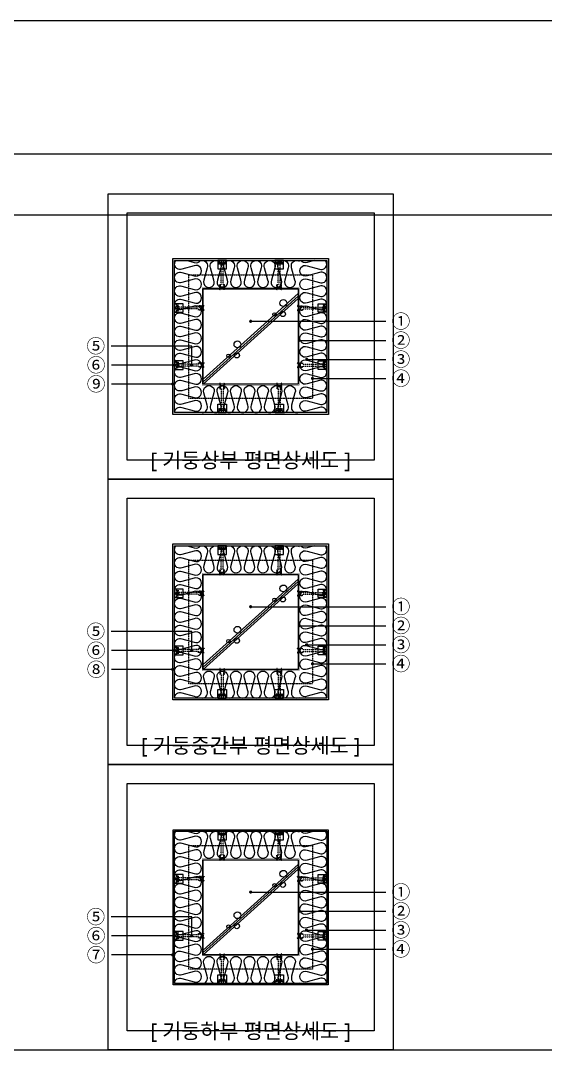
# Model space of a CAD drawing. Header units: millimetres. Extents: x 1008970 to 1091919, y 939088 to 948574.
# Drawn here: x 1062834 to 1065331, y 943414 to 948343 of the extents above; entities that cross this region are included whole.
import ezdxf
from ezdxf.enums import TextEntityAlignment as Align

# ---------------------------------------------------------------- set-up
doc = ezdxf.new("R2010")
doc.units = ezdxf.units.MM
doc.header["$LTSCALE"] = 5
doc.header["$MEASUREMENT"] = 0
doc.linetypes.add('HIDDEN', pattern=[0.375, 0.25, -0.125])
doc.linetypes.add('JIS_02_0.7', pattern=[1.35, 0.75, -0.6])
doc.layers.get('0').update_dxf_attribs({"linetype": 'CONTINUOUS'})
doc.layers.get('Defpoints').update_dxf_attribs({"color": 153, "linetype": 'CONTINUOUS'})
for name, color, linetype in [('5TXT', 7, 'CONTINUOUS'), ('AA-AXIS-DIM7', 7, 'CONTINUOUS'), ('CON', 2, 'CONTINUOUS'), ('FIN', 5, 'CONTINUOUS'), ('HATCH', 9, 'CONTINUOUS'), ('TEXT', 7, 'CONTINUOUS'), ('WALL3', 3, 'CONTINUOUS'), ('단열재', 11, 'CONTINUOUS'), ('볼트', 253, 'JIS_02_0.7')]:
    doc.layers.add(name, color=color, linetype=linetype)
doc.styles.add('MG', font='malgun.ttf')
doc.styles.add('맑은고딕', font='malgun.ttf')
doc.styles.add('한글', font='malgun.ttf')
doc.dimstyles.new('DIM_5', dxfattribs={"dimscale": 5, "dimtxt": 3, "dimasz": 1, "dimexe": 2, "dimexo": 2, "dimgap": 1, "dimtad": 1, "dimdec": 0, "dimzin": 0, "dimdsep": 46, "dimtxsty": 'MG', "dimblk1": 'DIMDOT', "dimblk2": 'DIMDOT', "dimsah": 1, "dimcen": 0.09, "dimdle": 2, "dimclrd": 7, "dimclre": 7, "dimclrt": 3, "dimadec": 0, "dimazin": 0, "dimtfac": 1, "dimtdec": 0, "dimtix": 1, "dimtmove": 2, "dimatfit": 3, "dimldrblk": 'DIMDOT', "dimfxl": 2, "dimtolj": 1, "dimtzin": 0, "dimarcsym": 0})

# ---------------------------------------------------------------- blocks, each defined once
blk = doc.blocks.new('zw$8367')
blk.add_line((1287, 5), (1287, 369))
blk.add_lwpolyline([(913, 374), (1287, 374), (1287, 0), (913, 0)], close=True)
at = {"layer": '볼트'}
for p, q in [((16, 292), (121, 284)), ((16, 268), (235, 268)), ((16, 106), (235, 106)), ((16, 82), (121, 90)), ((40, 243), (40, 131)), ((121, 284), (235, 284)), ((121, 203), (121, 171)), ((121, 90), (235, 90)), ((186, 106), (235, 106)), ((261, 228), (1125, 228)), ((261, 146), (1125, 146)), ((1125, 321), (1125, 53)), ((1125, 236), (1206, 236)), ((1125, 146), (1125, 228)), ((1125, 138), (1206, 138)), ((1133, 329), (1279, 329)), ((1133, 45), (1279, 45)), ((1141, 329), (1141, 45)), ((1157, 329), (1157, 45)), ((1173, 329), (1173, 45)), ((1190, 329), (1190, 45)), ((1206, 329), (1206, 45)), ((1206, 232), (1279, 232)), ((1206, 142), (1279, 142)), ((1287, 321), (1287, 240)), ((1287, 134), (1287, 53))]:
    blk.add_line(p, q, dxfattribs=at)
for centre, radius, start, end in [((16, 276), 16.2, 90, 165.5225), ((16, 284), 16.2, 194.4775, 270), ((16, 90), 16.2, 90, 165.5225), ((16, 98), 16.2, 194.4775, 270), ((64, 243), 24.3, 78.463, 180), ((64, 131), 24.3, 180, 281.537), ((56, 203), 64.9, 0, 78.463), ((56, 171), 64.9, 281.537, 0), ((186, 203), 64.9, 33.0557, 180), ((186, 171), 64.9, 180, 326.9443), ((235, 276), 8.11, 0, 90), ((235, 276), 8.11, 270, 0), ((235, 98), 8.11, 0, 90), ((235, 98), 8.11, 270, 0), ((261, 252), 24.3, 213.0557, 270), ((261, 122), 24.3, 90, 146.9443), ((1133, 321), 8.11, 90, 180), ((1133, 53), 8.11, 180, 270), ((1279, 321), 8.11, 0, 90), ((1279, 240), 8.11, 270, 0), ((1279, 134), 8.11, 0, 90), ((1279, 53), 8.11, 270, 0)]:
    blk.add_arc(centre, radius, start, end, dxfattribs=at)
blk = doc.blocks.new('DIMDOT')
at = {"linetype": 'Continuous'}
blk.add_line((-2, 0), (2, 0), dxfattribs=at)
for radius in [0.5, 0.25]:
    blk.add_circle((0, 0), radius, dxfattribs=at)

msp = doc.modelspace()

# ---------------------------------------------------------------- linework, layer by layer
msp.add_line((1073767.213, 948342.513), (1059370.333, 948342.513))
msp.add_lwpolyline([(1073536.528, 939179.201), (1059664.794, 939179.201), (1059664.794, 947708.687), (1073536.528, 947708.687)], close=True)
at = {"color": 6, "const_width": 1.811}
for points in [[(1063697.835, 947070.334), (1064159.622, 947070.334), (1064159.622, 946608.546), (1063697.835, 946608.546)], [(1063697.835, 945712.135), (1064159.622, 945712.135), (1064159.622, 945250.348), (1063697.835, 945250.348)], [(1063697.835, 944353.937), (1064159.622, 944353.937), (1064159.622, 943892.149), (1063697.835, 943892.149)]]:
    msp.add_lwpolyline(points, close=True, dxfattribs=at)
at = {"color": 6}
msp.add_lwpolyline([(1063560.204, 944491.568), (1064297.253, 944491.568), (1064297.253, 943754.519), (1063560.204, 943754.519)], close=True, dxfattribs=at)
at = {"layer": '5TXT'}
for p, q in [((1059664.794, 947418.938), (1073536.528, 947418.938)), ((1060135.636, 943443.944), (1073536.528, 943443.944))]:
    msp.add_line(p, q, dxfattribs=at)
at = {"layer": 'CON', "ltscale": 5}
for points in [[(1063702.362, 947065.806), (1064155.095, 947065.806), (1064155.095, 946613.074), (1063702.362, 946613.074)], [(1063702.362, 945707.608), (1064155.095, 945707.608), (1064155.095, 945254.875), (1063702.362, 945254.875)], [(1063702.362, 944349.409), (1064155.095, 944349.409), (1064155.095, 943896.677), (1063702.362, 943896.677)]]:
    msp.add_lwpolyline(points, close=True, dxfattribs=at)
at = {"layer": 'Defpoints', "color": 139}
for points in [[(1063249.629, 947518.539), (1064607.828, 947518.539), (1064607.828, 946160.341), (1063249.629, 946160.341)], [(1063340.176, 947427.993), (1064517.281, 947427.993), (1064517.281, 946250.887), (1063340.176, 946250.887)], [(1063249.629, 946160.341), (1064607.828, 946160.341), (1064607.828, 944802.142), (1063249.629, 944802.142)], [(1063340.176, 946069.794), (1064517.281, 946069.794), (1064517.281, 944892.689), (1063340.176, 944892.689)], [(1063249.629, 944802.142), (1064607.828, 944802.142), (1064607.828, 943443.944), (1063249.629, 943443.944)], [(1063340.176, 944711.596), (1064517.281, 944711.596), (1064517.281, 943534.49), (1063340.176, 943534.49)]]:
    msp.add_lwpolyline(points, close=True, dxfattribs=at)
at = {"layer": 'FIN'}
for points in [[(1063557.488, 947210.681), (1064299.97, 947210.681), (1064299.97, 946468.199), (1063557.488, 946468.199)], [(1063557.488, 945852.482), (1064299.97, 945852.482), (1064299.97, 945110.001), (1063557.488, 945110.001)]]:
    msp.add_lwpolyline(points, close=True, dxfattribs=at)
at = {"layer": 'HATCH'}
for p, q in [((1063702.362, 946636.123), (1064155.095, 947043.582)), ((1063702.362, 946624.598), (1064155.095, 947032.058)), ((1063702.362, 946613.074), (1064155.095, 947020.533)), ((1063702.362, 945277.924), (1064155.095, 945685.384)), ((1063702.362, 945266.4), (1064155.095, 945673.859)), ((1063702.362, 945254.875), (1064155.095, 945662.335)), ((1063702.362, 943919.726), (1064155.095, 944327.186)), ((1063702.362, 943908.201), (1064155.095, 944315.661)), ((1063702.362, 943896.677), (1064155.095, 944304.136))]:
    msp.add_line(p, q, dxfattribs=at)
for centre, radius in [((1064084.488, 946998.805), 16.298), ((1064042.05, 946944.565), 8.149), ((1064082.039, 946946.605), 12.224), ((1063865.77, 946801.959), 16.298), ((1063823.332, 946747.719), 8.149), ((1063863.321, 946749.758), 12.224), ((1064084.488, 945640.606), 16.298), ((1064042.05, 945586.367), 8.149), ((1064082.039, 945588.406), 12.224), ((1063865.77, 945443.76), 16.298), ((1063823.332, 945389.521), 8.149), ((1063863.321, 945391.56), 12.224), ((1064084.488, 944282.408), 16.298), ((1064042.05, 944228.169), 8.149), ((1064082.039, 944230.208), 12.224), ((1063865.77, 944085.562), 16.298), ((1063823.332, 944031.322), 8.149), ((1063863.321, 944033.361), 12.224)]:
    msp.add_circle(centre, radius, dxfattribs=at)
at = {"layer": 'WALL3', "linetype": 'HIDDEN'}
for points in [[(1063634.452, 947133.716), (1064223.005, 947133.716), (1064223.005, 946545.164), (1063634.452, 946545.164)], [(1063634.452, 945775.518), (1064223.005, 945775.518), (1064223.005, 945186.965), (1063634.452, 945186.965)], [(1063634.452, 944417.319), (1064223.005, 944417.319), (1064223.005, 943828.767), (1063634.452, 943828.767)]]:
    msp.add_lwpolyline(points, close=True, dxfattribs=at)
at = {"layer": '단열재'}
for points in [[(1063566.542, 947201.626), (1064290.915, 947201.626), (1064290.915, 946477.254), (1063566.542, 946477.254)], [(1063566.542, 945843.428), (1064290.915, 945843.428), (1064290.915, 945119.055), (1063566.542, 945119.055)], [(1063566.542, 944485.229), (1064290.915, 944485.229), (1064290.915, 943760.857), (1063566.542, 943760.857)]]:
    msp.add_lwpolyline(points, close=True, dxfattribs=at)
for points in [[(1063566.542, 946477.254, -0.52485566), (1063601.387, 946501.297), (1063660.274, 946485.354, 1.44919786), (1063660.274, 946533.441), (1063601.387, 946517.498, -0.52485566), (1063566.542, 946541.542, -0.52485566), (1063601.387, 946565.585), (1063660.274, 946549.642, 1.44919786), (1063660.274, 946597.73), (1063601.387, 946581.786, -0.52485566), (1063566.542, 946605.83, -0.52485566), (1063601.387, 946629.874), (1063660.274, 946613.93, 1.44919786), (1063660.274, 946662.018), (1063601.387, 946646.074, -0.52485566), (1063566.542, 946670.118, -0.52485566), (1063601.387, 946694.162), (1063660.274, 946678.218, 1.44919786), (1063660.274, 946726.306), (1063601.387, 946710.362, -0.52485566), (1063566.542, 946734.406, -0.52485566), (1063601.387, 946758.45), (1063660.274, 946742.506, 1.44919786), (1063660.274, 946790.594), (1063601.387, 946774.65, -0.52485566), (1063566.542, 946798.694, -0.52485566), (1063601.387, 946822.738), (1063660.274, 946806.794, 1.44919786), (1063660.274, 946854.882), (1063601.387, 946838.938, -0.52485566), (1063566.542, 946862.982, -0.52485566), (1063601.387, 946887.026), (1063660.274, 946871.082, 1.44919786), (1063660.274, 946919.17), (1063601.387, 946903.226, -0.52485566), (1063566.542, 946927.27, -0.52485566), (1063601.387, 946951.314), (1063660.274, 946935.37, 1.44919786), (1063660.274, 946983.458), (1063601.387, 946967.514, -0.52485566), (1063566.542, 946991.558, -0.52485566), (1063601.387, 947015.602), (1063660.274, 946999.658, 1.44919786), (1063660.274, 947047.746), (1063601.387, 947031.802, -0.52485566), (1063566.542, 947055.846, -0.52485566), (1063601.387, 947079.89), (1063660.274, 947063.947, 1.44919786), (1063660.274, 947112.034), (1063601.387, 947096.091, -0.52485566), (1063566.542, 947120.134, -0.52485566), (1063601.387, 947144.178), (1063660.274, 947128.235, 1.44919786), (1063660.274, 947176.322), (1063601.387, 947160.379, -0.52485566), (1063566.542, 947184.422, -0.18526843), (1063573.146, 947201.626, -0.18526843)], [(1063626.65, 947201.626), (1063660.274, 947192.523, 0.34076688), (1063690.334, 947201.626)], [(1063697.835, 947201.626, -0.52485566), (1063721.879, 947166.782), (1063705.935, 947107.894, 1.44919786), (1063754.023, 947107.894), (1063738.079, 947166.782, -0.52485566), (1063762.123, 947201.626, -0.52485566), (1063786.167, 947166.782), (1063770.223, 947107.894, 1.44919786), (1063818.311, 947107.894), (1063802.367, 947166.782, -0.52485566), (1063826.411, 947201.626, -0.52485566), (1063850.455, 947166.782), (1063834.511, 947107.894, 1.44919786), (1063882.599, 947107.894), (1063866.655, 947166.782, -0.52485566), (1063890.699, 947201.626, -0.52485566), (1063914.743, 947166.782), (1063898.799, 947107.894, 1.44919786), (1063946.887, 947107.894), (1063930.943, 947166.782, -0.52485566), (1063954.987, 947201.626, -0.52485566), (1063979.031, 947166.782), (1063963.088, 947107.894, 1.44919786), (1064011.175, 947107.894), (1063995.232, 947166.782, -0.52485566), (1064019.275, 947201.626, -0.52485566), (1064043.319, 947166.782), (1064027.376, 947107.894, 1.44919786), (1064075.463, 947107.894), (1064059.52, 947166.782, -0.52485566), (1064083.563, 947201.626, -0.52485566), (1064107.607, 947166.782), (1064091.664, 947107.894, 1.44919786), (1064139.751, 947107.894), (1064123.808, 947166.782, -0.52485566), (1064147.851, 947201.626, -0.11940861), (1064159.622, 947198.773, -0.11940861)], [(1064290.915, 946477.254, 0.52485566), (1064256.071, 946501.297), (1064197.183, 946485.354, -1.44919786), (1064197.183, 946533.441), (1064256.071, 946517.498, 0.52485566), (1064290.915, 946541.542, 0.52485566), (1064256.071, 946565.585), (1064197.183, 946549.642, -1.44919786), (1064197.183, 946597.73), (1064256.071, 946581.786, 0.52485566), (1064290.915, 946605.83, 0.52485566), (1064256.071, 946629.874), (1064197.183, 946613.93, -1.44919786), (1064197.183, 946662.018), (1064256.071, 946646.074, 0.52485566), (1064290.915, 946670.118, 0.52485566), (1064256.071, 946694.162), (1064197.183, 946678.218, -1.44919786), (1064197.183, 946726.306), (1064256.071, 946710.362, 0.52485566), (1064290.915, 946734.406, 0.52485566), (1064256.071, 946758.45), (1064197.183, 946742.506, -1.44919786), (1064197.183, 946790.594), (1064256.071, 946774.65, 0.52485566), (1064290.915, 946798.694, 0.52485566), (1064256.071, 946822.738), (1064197.183, 946806.794, -1.44919786), (1064197.183, 946854.882), (1064256.071, 946838.938, 0.52485566), (1064290.915, 946862.982, 0.52485566), (1064256.071, 946887.026), (1064197.183, 946871.082, -1.44919786), (1064197.183, 946919.17), (1064256.071, 946903.226, 0.52485566), (1064290.915, 946927.27, 0.52485566), (1064256.071, 946951.314), (1064197.183, 946935.37, -1.44919786), (1064197.183, 946983.458), (1064256.071, 946967.514, 0.52485566), (1064290.915, 946991.558, 0.52485566), (1064256.071, 947015.602), (1064197.183, 946999.658, -1.44919786), (1064197.183, 947047.746), (1064256.071, 947031.802, 0.52485566), (1064290.915, 947055.846, 0.52485566), (1064256.071, 947079.89), (1064197.183, 947063.947, -1.44919786), (1064197.183, 947112.034), (1064256.071, 947096.091, 0.52485566), (1064290.915, 947120.134, 0.52485566), (1064256.071, 947144.178), (1064197.183, 947128.235, -1.44919786), (1064197.183, 947176.322), (1064256.071, 947160.379, 0.52485566), (1064290.915, 947184.422, 0.18526843), (1064284.311, 947201.626, 0.18526843)], [(1064230.807, 947201.626), (1064197.183, 947192.523, -0.34076688), (1064167.124, 947201.626)], [(1063697.835, 946477.254, 0.52485566), (1063721.879, 946512.098), (1063705.935, 946570.986, -1.44919786), (1063754.023, 946570.986), (1063738.079, 946512.098, 0.52485566), (1063762.123, 946477.254, 0.52485566), (1063786.167, 946512.098), (1063770.223, 946570.986, -1.44919786), (1063818.311, 946570.986), (1063802.367, 946512.098, 0.52485566), (1063826.411, 946477.254, 0.52485566), (1063850.455, 946512.098), (1063834.511, 946570.986, -1.44919786), (1063882.599, 946570.986), (1063866.655, 946512.098, 0.52485566), (1063890.699, 946477.254, 0.52485566), (1063914.743, 946512.098), (1063898.799, 946570.986, -1.44919786), (1063946.887, 946570.986), (1063930.943, 946512.098, 0.52485566), (1063954.987, 946477.254, 0.52485566), (1063979.031, 946512.098), (1063963.088, 946570.986, -1.44919786), (1064011.175, 946570.986), (1063995.232, 946512.098, 0.52485566), (1064019.275, 946477.254, 0.52485566), (1064043.319, 946512.098), (1064027.376, 946570.986, -1.44919786), (1064075.463, 946570.986), (1064059.52, 946512.098, 0.52485566), (1064083.563, 946477.254, 0.52485566), (1064107.607, 946512.098), (1064091.664, 946570.986, -1.44919786), (1064139.751, 946570.986), (1064123.808, 946512.098, 0.52485566), (1064147.851, 946477.254, 0.11940861), (1064159.622, 946480.107, 0.11940861)], [(1063566.542, 945119.055, -0.52485566), (1063601.387, 945143.099), (1063660.274, 945127.156, 1.44919786), (1063660.274, 945175.243), (1063601.387, 945159.3, -0.52485566), (1063566.542, 945183.343, -0.52485566), (1063601.387, 945207.387), (1063660.274, 945191.444, 1.44919786), (1063660.274, 945239.531), (1063601.387, 945223.588, -0.52485566), (1063566.542, 945247.631, -0.52485566), (1063601.387, 945271.675), (1063660.274, 945255.732, 1.44919786), (1063660.274, 945303.819), (1063601.387, 945287.876, -0.52485566), (1063566.542, 945311.919, -0.52485566), (1063601.387, 945335.963), (1063660.274, 945320.02, 1.44919786), (1063660.274, 945368.107), (1063601.387, 945352.164, -0.52485566), (1063566.542, 945376.207, -0.52485566), (1063601.387, 945400.251), (1063660.274, 945384.308, 1.44919786), (1063660.274, 945432.395), (1063601.387, 945416.452, -0.52485566), (1063566.542, 945440.496, -0.52485566), (1063601.387, 945464.539), (1063660.274, 945448.596, 1.44919786), (1063660.274, 945496.683), (1063601.387, 945480.74, -0.52485566), (1063566.542, 945504.784, -0.52485566), (1063601.387, 945528.827), (1063660.274, 945512.884, 1.44919786), (1063660.274, 945560.971), (1063601.387, 945545.028, -0.52485566), (1063566.542, 945569.072, -0.52485566), (1063601.387, 945593.115), (1063660.274, 945577.172, 1.44919786), (1063660.274, 945625.259), (1063601.387, 945609.316, -0.52485566), (1063566.542, 945633.36, -0.52485566), (1063601.387, 945657.403), (1063660.274, 945641.46, 1.44919786), (1063660.274, 945689.547), (1063601.387, 945673.604, -0.52485566), (1063566.542, 945697.648, -0.52485566), (1063601.387, 945721.692), (1063660.274, 945705.748, 1.44919786), (1063660.274, 945753.836), (1063601.387, 945737.892, -0.52485566), (1063566.542, 945761.936, -0.52485566), (1063601.387, 945785.98), (1063660.274, 945770.036, 1.44919786), (1063660.274, 945818.124), (1063601.387, 945802.18, -0.52485566), (1063566.542, 945826.224, -0.18526843), (1063573.146, 945843.428, -0.18526843)], [(1063626.65, 945843.428), (1063660.274, 945834.324, 0.34076688), (1063690.334, 945843.428)], [(1063697.835, 945843.428, -0.52485566), (1063721.879, 945808.584), (1063705.935, 945749.696, 1.44919786), (1063754.023, 945749.696), (1063738.079, 945808.584, -0.52485566), (1063762.123, 945843.428, -0.52485566), (1063786.167, 945808.584), (1063770.223, 945749.696, 1.44919786), (1063818.311, 945749.696), (1063802.367, 945808.584, -0.52485566), (1063826.411, 945843.428, -0.52485566), (1063850.455, 945808.584), (1063834.511, 945749.696, 1.44919786), (1063882.599, 945749.696), (1063866.655, 945808.584, -0.52485566), (1063890.699, 945843.428, -0.52485566), (1063914.743, 945808.584), (1063898.799, 945749.696, 1.44919786), (1063946.887, 945749.696), (1063930.943, 945808.584, -0.52485566), (1063954.987, 945843.428, -0.52485566), (1063979.031, 945808.584), (1063963.088, 945749.696, 1.44919786), (1064011.175, 945749.696), (1063995.232, 945808.584, -0.52485566), (1064019.275, 945843.428, -0.52485566), (1064043.319, 945808.584), (1064027.376, 945749.696, 1.44919786), (1064075.463, 945749.696), (1064059.52, 945808.584, -0.52485566), (1064083.563, 945843.428, -0.52485566), (1064107.607, 945808.584), (1064091.664, 945749.696, 1.44919786), (1064139.751, 945749.696), (1064123.808, 945808.584, -0.52485566), (1064147.851, 945843.428, -0.11940861), (1064159.622, 945840.574, -0.11940861)], [(1064290.915, 945119.055, 0.52485566), (1064256.071, 945143.099), (1064197.183, 945127.156, -1.44919786), (1064197.183, 945175.243), (1064256.071, 945159.3, 0.52485566), (1064290.915, 945183.343, 0.52485566), (1064256.071, 945207.387), (1064197.183, 945191.444, -1.44919786), (1064197.183, 945239.531), (1064256.071, 945223.588, 0.52485566), (1064290.915, 945247.631, 0.52485566), (1064256.071, 945271.675), (1064197.183, 945255.732, -1.44919786), (1064197.183, 945303.819), (1064256.071, 945287.876, 0.52485566), (1064290.915, 945311.919, 0.52485566), (1064256.071, 945335.963), (1064197.183, 945320.02, -1.44919786), (1064197.183, 945368.107), (1064256.071, 945352.164, 0.52485566), (1064290.915, 945376.207, 0.52485566), (1064256.071, 945400.251), (1064197.183, 945384.308, -1.44919786), (1064197.183, 945432.395), (1064256.071, 945416.452, 0.52485566), (1064290.915, 945440.496, 0.52485566), (1064256.071, 945464.539), (1064197.183, 945448.596, -1.44919786), (1064197.183, 945496.683), (1064256.071, 945480.74, 0.52485566), (1064290.915, 945504.784, 0.52485566), (1064256.071, 945528.827), (1064197.183, 945512.884, -1.44919786), (1064197.183, 945560.971), (1064256.071, 945545.028, 0.52485566), (1064290.915, 945569.072, 0.52485566), (1064256.071, 945593.115), (1064197.183, 945577.172, -1.44919786), (1064197.183, 945625.259), (1064256.071, 945609.316, 0.52485566), (1064290.915, 945633.36, 0.52485566), (1064256.071, 945657.403), (1064197.183, 945641.46, -1.44919786), (1064197.183, 945689.547), (1064256.071, 945673.604, 0.52485566), (1064290.915, 945697.648, 0.52485566), (1064256.071, 945721.692), (1064197.183, 945705.748, -1.44919786), (1064197.183, 945753.836), (1064256.071, 945737.892, 0.52485566), (1064290.915, 945761.936, 0.52485566), (1064256.071, 945785.98), (1064197.183, 945770.036, -1.44919786), (1064197.183, 945818.124), (1064256.071, 945802.18, 0.52485566), (1064290.915, 945826.224, 0.18526843), (1064284.311, 945843.428, 0.18526843)], [(1064230.807, 945843.428), (1064197.183, 945834.324, -0.34076688), (1064167.124, 945843.428)], [(1063697.835, 945119.055, 0.52485566), (1063721.879, 945153.899), (1063705.935, 945212.787, -1.44919786), (1063754.023, 945212.787), (1063738.079, 945153.899, 0.52485566), (1063762.123, 945119.055, 0.52485566), (1063786.167, 945153.899), (1063770.223, 945212.787, -1.44919786), (1063818.311, 945212.787), (1063802.367, 945153.899, 0.52485566), (1063826.411, 945119.055, 0.52485566), (1063850.455, 945153.899), (1063834.511, 945212.787, -1.44919786), (1063882.599, 945212.787), (1063866.655, 945153.899, 0.52485566), (1063890.699, 945119.055, 0.52485566), (1063914.743, 945153.899), (1063898.799, 945212.787, -1.44919786), (1063946.887, 945212.787), (1063930.943, 945153.899, 0.52485566), (1063954.987, 945119.055, 0.52485566), (1063979.031, 945153.899), (1063963.088, 945212.787, -1.44919786), (1064011.175, 945212.787), (1063995.232, 945153.899, 0.52485566), (1064019.275, 945119.055, 0.52485566), (1064043.319, 945153.899), (1064027.376, 945212.787, -1.44919786), (1064075.463, 945212.787), (1064059.52, 945153.899, 0.52485566), (1064083.563, 945119.055, 0.52485566), (1064107.607, 945153.899), (1064091.664, 945212.787, -1.44919786), (1064139.751, 945212.787), (1064123.808, 945153.899, 0.52485566), (1064147.851, 945119.055, 0.11940861), (1064159.622, 945121.909, 0.11940861)], [(1063566.542, 943760.857, -0.52485566), (1063601.387, 943784.9), (1063660.274, 943768.957, 1.44919786), (1063660.274, 943817.045), (1063601.387, 943801.101, -0.52485566), (1063566.542, 943825.145, -0.52485566), (1063601.387, 943849.189), (1063660.274, 943833.245, 1.44919786), (1063660.274, 943881.333), (1063601.387, 943865.389, -0.52485566), (1063566.542, 943889.433, -0.52485566), (1063601.387, 943913.477), (1063660.274, 943897.533, 1.44919786), (1063660.274, 943945.621), (1063601.387, 943929.677, -0.52485566), (1063566.542, 943953.721, -0.52485566), (1063601.387, 943977.765), (1063660.274, 943961.821, 1.44919786), (1063660.274, 944009.909), (1063601.387, 943993.965, -0.52485566), (1063566.542, 944018.009, -0.52485566), (1063601.387, 944042.053), (1063660.274, 944026.109, 1.44919786), (1063660.274, 944074.197), (1063601.387, 944058.253, -0.52485566), (1063566.542, 944082.297, -0.52485566), (1063601.387, 944106.341), (1063660.274, 944090.397, 1.44919786), (1063660.274, 944138.485), (1063601.387, 944122.541, -0.52485566), (1063566.542, 944146.585, -0.52485566), (1063601.387, 944170.629), (1063660.274, 944154.685, 1.44919786), (1063660.274, 944202.773), (1063601.387, 944186.829, -0.52485566), (1063566.542, 944210.873, -0.52485566), (1063601.387, 944234.917), (1063660.274, 944218.973, 1.44919786), (1063660.274, 944267.061), (1063601.387, 944251.118, -0.52485566), (1063566.542, 944275.161, -0.52485566), (1063601.387, 944299.205), (1063660.274, 944283.262, 1.44919786), (1063660.274, 944331.349), (1063601.387, 944315.406, -0.52485566), (1063566.542, 944339.449, -0.52485566), (1063601.387, 944363.493), (1063660.274, 944347.55, 1.44919786), (1063660.274, 944395.637), (1063601.387, 944379.694, -0.52485566), (1063566.542, 944403.737, -0.52485566), (1063601.387, 944427.781), (1063660.274, 944411.838, 1.44919786), (1063660.274, 944459.925), (1063601.387, 944443.982, -0.52485566), (1063566.542, 944468.025, -0.18526843), (1063573.146, 944485.229, -0.18526843)], [(1063626.65, 944485.229), (1063660.274, 944476.126, 0.34076688), (1063690.334, 944485.229)], [(1063697.835, 944485.229, -0.52485566), (1063721.879, 944450.385), (1063705.935, 944391.497, 1.44919786), (1063754.023, 944391.497), (1063738.079, 944450.385, -0.52485566), (1063762.123, 944485.229, -0.52485566), (1063786.167, 944450.385), (1063770.223, 944391.497, 1.44919786), (1063818.311, 944391.497), (1063802.367, 944450.385, -0.52485566), (1063826.411, 944485.229, -0.52485566), (1063850.455, 944450.385), (1063834.511, 944391.497, 1.44919786), (1063882.599, 944391.497), (1063866.655, 944450.385, -0.52485566), (1063890.699, 944485.229, -0.52485566), (1063914.743, 944450.385), (1063898.799, 944391.497, 1.44919786), (1063946.887, 944391.497), (1063930.943, 944450.385, -0.52485566), (1063954.987, 944485.229, -0.52485566), (1063979.031, 944450.385), (1063963.088, 944391.497, 1.44919786), (1064011.175, 944391.497), (1063995.232, 944450.385, -0.52485566), (1064019.275, 944485.229, -0.52485566), (1064043.319, 944450.385), (1064027.376, 944391.497, 1.44919786), (1064075.463, 944391.497), (1064059.52, 944450.385, -0.52485566), (1064083.563, 944485.229, -0.52485566), (1064107.607, 944450.385), (1064091.664, 944391.497, 1.44919786), (1064139.751, 944391.497), (1064123.808, 944450.385, -0.52485566), (1064147.851, 944485.229, -0.11940861), (1064159.622, 944482.376, -0.11940861)], [(1064290.915, 943760.857, 0.52485566), (1064256.071, 943784.9), (1064197.183, 943768.957, -1.44919786), (1064197.183, 943817.045), (1064256.071, 943801.101, 0.52485566), (1064290.915, 943825.145, 0.52485566), (1064256.071, 943849.189), (1064197.183, 943833.245, -1.44919786), (1064197.183, 943881.333), (1064256.071, 943865.389, 0.52485566), (1064290.915, 943889.433, 0.52485566), (1064256.071, 943913.477), (1064197.183, 943897.533, -1.44919786), (1064197.183, 943945.621), (1064256.071, 943929.677, 0.52485566), (1064290.915, 943953.721, 0.52485566), (1064256.071, 943977.765), (1064197.183, 943961.821, -1.44919786), (1064197.183, 944009.909), (1064256.071, 943993.965, 0.52485566), (1064290.915, 944018.009, 0.52485566), (1064256.071, 944042.053), (1064197.183, 944026.109, -1.44919786), (1064197.183, 944074.197), (1064256.071, 944058.253, 0.52485566), (1064290.915, 944082.297, 0.52485566), (1064256.071, 944106.341), (1064197.183, 944090.397, -1.44919786), (1064197.183, 944138.485), (1064256.071, 944122.541, 0.52485566), (1064290.915, 944146.585, 0.52485566), (1064256.071, 944170.629), (1064197.183, 944154.685, -1.44919786), (1064197.183, 944202.773), (1064256.071, 944186.829, 0.52485566), (1064290.915, 944210.873, 0.52485566), (1064256.071, 944234.917), (1064197.183, 944218.973, -1.44919786), (1064197.183, 944267.061), (1064256.071, 944251.118, 0.52485566), (1064290.915, 944275.161, 0.52485566), (1064256.071, 944299.205), (1064197.183, 944283.262, -1.44919786), (1064197.183, 944331.349), (1064256.071, 944315.406, 0.52485566), (1064290.915, 944339.449, 0.52485566), (1064256.071, 944363.493), (1064197.183, 944347.55, -1.44919786), (1064197.183, 944395.637), (1064256.071, 944379.694, 0.52485566), (1064290.915, 944403.737, 0.52485566), (1064256.071, 944427.781), (1064197.183, 944411.838, -1.44919786), (1064197.183, 944459.925), (1064256.071, 944443.982, 0.52485566), (1064290.915, 944468.025, 0.18526843), (1064284.311, 944485.229, 0.18526843)], [(1064230.807, 944485.229), (1064197.183, 944476.126, -0.34076688), (1064167.124, 944485.229)], [(1063697.835, 943760.857, 0.52485566), (1063721.879, 943795.701), (1063705.935, 943854.589, -1.44919786), (1063754.023, 943854.589), (1063738.079, 943795.701, 0.52485566), (1063762.123, 943760.857, 0.52485566), (1063786.167, 943795.701), (1063770.223, 943854.589, -1.44919786), (1063818.311, 943854.589), (1063802.367, 943795.701, 0.52485566), (1063826.411, 943760.857, 0.52485566), (1063850.455, 943795.701), (1063834.511, 943854.589, -1.44919786), (1063882.599, 943854.589), (1063866.655, 943795.701, 0.52485566), (1063890.699, 943760.857, 0.52485566), (1063914.743, 943795.701), (1063898.799, 943854.589, -1.44919786), (1063946.887, 943854.589), (1063930.943, 943795.701, 0.52485566), (1063954.987, 943760.857, 0.52485566), (1063979.031, 943795.701), (1063963.088, 943854.589, -1.44919786), (1064011.175, 943854.589), (1063995.232, 943795.701, 0.52485566), (1064019.275, 943760.857, 0.52485566), (1064043.319, 943795.701), (1064027.376, 943854.589, -1.44919786), (1064075.463, 943854.589), (1064059.52, 943795.701, 0.52485566), (1064083.563, 943760.857, 0.52485566), (1064107.607, 943795.701), (1064091.664, 943854.589, -1.44919786), (1064139.751, 943854.589), (1064123.808, 943795.701, 0.52485566), (1064147.851, 943760.857, 0.11940861), (1064159.622, 943763.71, 0.11940861)]]:
    msp.add_lwpolyline(points, format="xyb", dxfattribs=at)

# ---------------------------------------------------------------- block references
at = {"layer": 'Defpoints', "yscale": 0.1089322188955256, "zscale": 0.1089322188955256, "rotation": 270}
for p, xscale in [((1063772.536, 947061.447), -0.1089322188955256), ((1064044.176, 947061.447), -0.1089322188955256), ((1063772.536, 946617.433), 0.1089322188955256), ((1064044.176, 946617.433), 0.1089322188955256), ((1063772.536, 945703.249), -0.1089322188955256), ((1064044.176, 945703.249), -0.1089322188955256), ((1063772.536, 945259.234), 0.1089322188955256), ((1064044.176, 945259.234), 0.1089322188955256), ((1063772.536, 944345.05), -0.1089322188955256), ((1064044.176, 944345.05), -0.1089322188955256), ((1063772.536, 943901.036), 0.1089322188955256), ((1064044.176, 943901.036), 0.1089322188955256)]:
    msp.add_blockref('zw$8367', p, dxfattribs=dict(at, xscale=xscale))
at = {"layer": 'Defpoints', "yscale": 0.1089322188955256, "zscale": 0.1089322188955256}
for p, xscale in [((1063706.721, 946954.887), -0.1089322188955256), ((1064150.736, 946954.887), 0.1089322188955256), ((1063706.721, 946683.247), -0.1089322188955256), ((1064150.736, 946683.247), 0.1089322188955256), ((1063706.721, 945596.688), -0.1089322188955256), ((1064150.736, 945596.688), 0.1089322188955256), ((1063706.721, 945325.049), -0.1089322188955256), ((1064150.736, 945325.049), 0.1089322188955256), ((1063706.721, 944238.49), -0.1089322188955256), ((1064150.736, 944238.49), 0.1089322188955256), ((1063706.721, 943966.85), -0.1089322188955256), ((1064150.736, 943966.85), 0.1089322188955256)]:
    msp.add_blockref('zw$8367', p, dxfattribs=dict(at, xscale=xscale))

# ---------------------------------------------------------------- texts
at = {"style": '한글'}
for s, p in [('①', (1064644.047, 946911.881)), ('⑤', (1063191.511, 946794.167)), ('②', (1064644.047, 946821.334)), ('③', (1064644.047, 946730.788)), ('⑥', (1063193.038, 946703.62)), ('④', (1064644.047, 946640.241)), ('⑨', (1063193.038, 946613.074)), ('①', (1064644.047, 945553.682)), ('②', (1064644.047, 945463.136)), ('⑤', (1063191.511, 945435.968)), ('③', (1064644.047, 945372.589)), ('⑥', (1063193.038, 945345.422)), ('⑧', (1063193.038, 945254.875)), ('④', (1064644.047, 945282.043)), ('①', (1064644.047, 944195.484)), ('⑤', (1063191.511, 944077.77)), ('②', (1064644.047, 944104.937)), ('⑥', (1063193.038, 943987.223)), ('③', (1064644.047, 944014.391)), ('④', (1064644.047, 943923.844)), ('⑦', (1063193.038, 943896.677))]:
    msp.add_text(s, height=65.194, dxfattribs=at).set_placement(p, align=Align.MIDDLE_CENTER)
at = {"layer": 'TEXT', "style": '맑은고딕'}
for s, p in [('[ 기둥상부 평면상세도 ]', (1063928.729, 946250.887)), ('[ 기둥중간부 평면상세도 ]', (1063928.729, 944892.689)), ('[ 기둥하부 평면상세도 ]', (1063928.729, 943534.49))]:
    msp.add_text(s, height=72.43725, dxfattribs=at).set_placement(p, align=Align.MIDDLE_CENTER)

# ---------------------------------------------------------------- leaders
at = {"layer": 'AA-AXIS-DIM7'}
for points in [[(1063928.729, 946911.881), (1064459.901, 946911.881), (1064571.609, 946911.881)], [(1064159.622, 946821.334), (1064459.901, 946821.334), (1064571.609, 946821.334)], [(1063648.034, 946703.199), (1063648.034, 946794.167), (1063263.949, 946794.167)], [(1064195.699, 946730.788), (1064459.901, 946730.788), (1064571.609, 946730.788)], [(1063566.559, 946703.62), (1063377.184, 946703.62), (1063265.475, 946703.62)], [(1064223.005, 946640.241), (1064459.901, 946640.241), (1064571.609, 946640.241)], [(1063557.488, 946613.074), (1063377.184, 946613.074), (1063265.475, 946613.074)], [(1063928.729, 945553.682), (1064459.901, 945553.682), (1064571.609, 945553.682)], [(1064159.622, 945463.136), (1064459.901, 945463.136), (1064571.609, 945463.136)], [(1063648.034, 945345.001), (1063648.034, 945435.968), (1063263.949, 945435.968)], [(1063566.559, 945345.422), (1063377.184, 945345.422), (1063265.475, 945345.422)], [(1064195.061, 945372.589), (1064459.901, 945372.589), (1064571.609, 945372.589)], [(1063557.488, 945254.875), (1063377.184, 945254.875), (1063265.475, 945254.875)], [(1064223.005, 945282.043), (1064459.901, 945282.043), (1064571.609, 945282.043)], [(1063928.729, 944195.484), (1064459.901, 944195.484), (1064571.609, 944195.484)], [(1064159.622, 944104.937), (1064459.901, 944104.937), (1064571.609, 944104.937)], [(1063648.034, 943986.802), (1063648.034, 944077.77), (1063263.949, 944077.77)], [(1064194.058, 944014.391), (1064459.901, 944014.391), (1064571.609, 944014.391)], [(1063566.559, 943987.223), (1063377.184, 943987.223), (1063265.475, 943987.223)], [(1064223.005, 943923.844), (1064459.901, 943923.844), (1064571.609, 943923.844)], [(1063557.488, 943896.677), (1063377.184, 943896.677), (1063265.475, 943896.677)]]:
    msp.add_leader(points, dimstyle='DIM_5', override={"dimasz": 3, "dimclrd": 4, "dimldrblk": 'Dot', "dimarcsym": 1}, dxfattribs=at)

doc.saveas('drawing.dxf')
